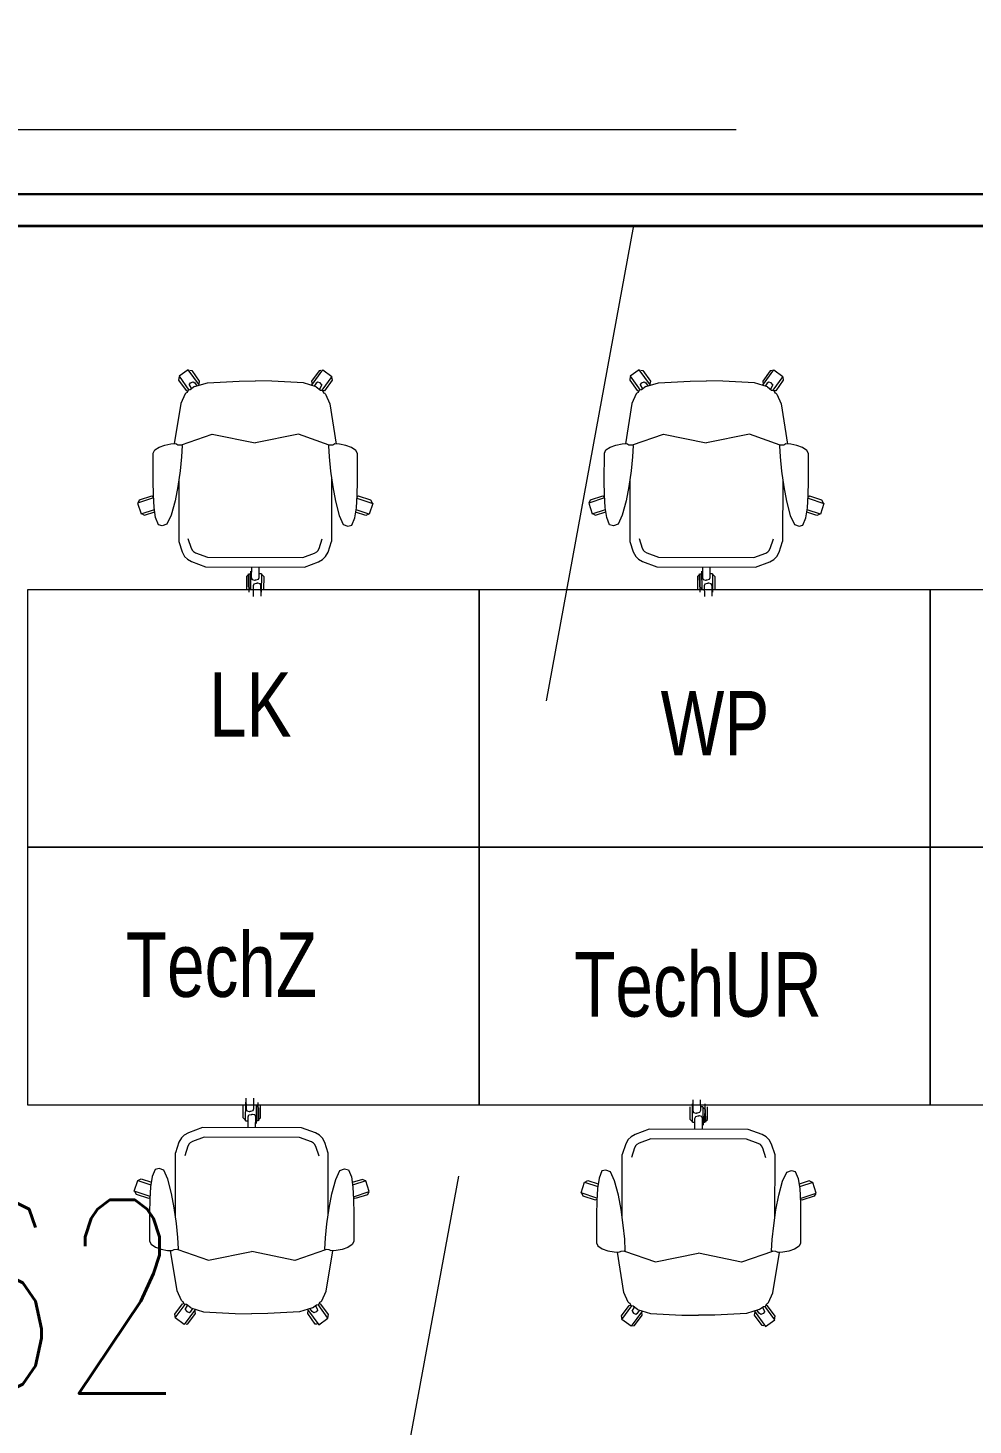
# Model space of a CAD drawing. Extents: x 6529560 to 6558080, y 5579316 to 5588131.
# Drawn here: x 6543520.284 to 6543523.217, y 5579564.826 to 5579569.161 of the extents above; entities that cross this region are included whole.
import ezdxf

# ---------------------------------------------------------------- set-up
doc = ezdxf.new("R2010")
doc.units = 0
doc.header["$MEASUREMENT"] = 0
for name, pattern in [('0.5_0.5', [1, 0.5, -0.5]), ('ACAD_ISO10W100', [18, 12, -3, 0, -3]), ('GR_SOLID', [0])]:
    doc.linetypes.add(name, pattern=pattern)
doc.layers.get('Defpoints').update_dxf_attribs({"linetype": 'CONTINUOUS'})
for name, color, linetype, lineweight in [('arch_meble', 5, 'GR_SOLID', 13), ('arch_osie', 181, 'CONTINUOUS', 5), ('arch_powierzchnia', 6, 'CONTINUOUS', 35), ('arch_sciany wewnetrzne gk', 70, 'CONTINUOUS', 25)]:
    doc.layers.add(name, color=color, linetype=linetype, lineweight=lineweight)
doc.styles.get("Standard").update_dxf_attribs({"font": 'arial.ttf', "width": 0.75})
doc.styles.add('styl1', font='romans.shx', dxfattribs={"width": 0.75})

msp = doc.modelspace()

# ---------------------------------------------------------------- linework, layer by layer
at = {"layer": 'arch_meble'}
for p, q in [((6543520.7537, 5579568.0791), (6543520.752, 5579568.0683)), ((6543520.752, 5579568.0683), (6543520.7754, 5579568.0359)), ((6543520.7816, 5579568.1003), (6543520.7532, 5579568.0798)), ((6543520.7532, 5579568.0798), (6543520.7839, 5579568.0373)), ((6543520.8162, 5579568.0524), (6543520.7816, 5579568.1003)), ((6543520.7868, 5579568.0986), (6543520.7925, 5579568.0977)), ((6543520.7892, 5579568.0598), (6543520.7965, 5579568.0626)), ((6543520.7925, 5579568.0977), (6543520.8159, 5579568.0652)), ((6543520.7965, 5579568.0626), (6543520.8017, 5579568.0591)), ((6543520.8159, 5579568.0652), (6543520.8143, 5579568.0551)), ((6543520.8413, 5579568.06), (6543520.9393, 5579568.0652)), ((6543520.9393, 5579568.0652), (6543520.9902, 5579568.0656)), ((6543521.0411, 5579568.0651), (6543520.9902, 5579568.0656)), ((6543521.1391, 5579568.0594), (6543521.0411, 5579568.0651)), ((6543521.1641, 5579568.0518), (6543521.199, 5579568.0995)), ((6543521.188, 5579568.0969), (6543521.1645, 5579568.0646)), ((6543521.1645, 5579568.0646), (6543521.1661, 5579568.0544)), ((6543521.1937, 5579568.0978), (6543521.188, 5579568.0969)), ((6543521.2272, 5579568.0789), (6543521.1964, 5579568.0366)), ((6543521.199, 5579568.0995), (6543521.2272, 5579568.0789)), ((6543521.2284, 5579568.0675), (6543521.2049, 5579568.0352)), ((6543521.2267, 5579568.0783), (6543521.2284, 5579568.0675)), ((6543522.1537, 5579568.0791), (6543522.152, 5579568.0683)), ((6543522.152, 5579568.0683), (6543522.1754, 5579568.0359)), ((6543522.1816, 5579568.1003), (6543522.1532, 5579568.0798)), ((6543522.1532, 5579568.0798), (6543522.1839, 5579568.0373)), ((6543522.2162, 5579568.0524), (6543522.1816, 5579568.1003)), ((6543522.1868, 5579568.0986), (6543522.1925, 5579568.0977)), ((6543522.1892, 5579568.0598), (6543522.1965, 5579568.0626)), ((6543522.1925, 5579568.0977), (6543522.2159, 5579568.0652)), ((6543522.1965, 5579568.0626), (6543522.2017, 5579568.0591)), ((6543522.2159, 5579568.0652), (6543522.2143, 5579568.0551)), ((6543522.2413, 5579568.06), (6543522.3393, 5579568.0652)), ((6543522.3393, 5579568.0652), (6543522.3902, 5579568.0656)), ((6543522.4411, 5579568.0651), (6543522.3902, 5579568.0656)), ((6543522.5391, 5579568.0594), (6543522.4411, 5579568.0651)), ((6543522.5641, 5579568.0518), (6543522.599, 5579568.0995)), ((6543522.588, 5579568.0969), (6543522.5645, 5579568.0646)), ((6543522.5645, 5579568.0646), (6543522.5661, 5579568.0544)), ((6543522.5937, 5579568.0978), (6543522.588, 5579568.0969)), ((6543522.6272, 5579568.0789), (6543522.5964, 5579568.0366)), ((6543522.599, 5579568.0995), (6543522.6272, 5579568.0789)), ((6543522.6284, 5579568.0675), (6543522.6049, 5579568.0352)), ((6543522.6267, 5579568.0783), (6543522.6284, 5579568.0675)), ((6543520.7722, 5579568.0254), (6543520.7587, 5579567.9958)), ((6543520.7742, 5579568.0275), (6543520.7722, 5579568.0254)), ((6543520.7759, 5579568.0289), (6543520.7742, 5579568.0275)), ((6543520.7754, 5579568.0359), (6543520.7806, 5579568.0351)), ((6543520.7782, 5579568.0297), (6543520.7759, 5579568.0289)), ((6543520.7814, 5579568.0369), (6543520.7782, 5579568.0297)), ((6543520.7882, 5579568.038), (6543520.7814, 5579568.0369)), ((6543520.7844, 5579568.0537), (6543520.7892, 5579568.0598)), ((6543520.7844, 5579568.0537), (6543520.7916, 5579568.0406)), ((6543520.8014, 5579568.0479), (6543520.7882, 5579568.038)), ((6543520.8014, 5579568.0479), (6543520.8413, 5579568.06)), ((6543520.8017, 5579568.0591), (6543520.8083, 5579568.05)), ((6543521.179, 5579568.0472), (6543521.1391, 5579568.0594)), ((6543521.1787, 5579568.0584), (6543521.1721, 5579568.0494)), ((6543521.1839, 5579568.0619), (6543521.1787, 5579568.0584)), ((6543521.179, 5579568.0472), (6543521.1921, 5579568.0373)), ((6543521.1911, 5579568.0591), (6543521.1839, 5579568.0619)), ((6543521.196, 5579568.053), (6543521.1887, 5579568.0399)), ((6543521.196, 5579568.053), (6543521.1911, 5579568.0591)), ((6543521.1921, 5579568.0373), (6543521.1989, 5579568.0362)), ((6543521.1989, 5579568.0362), (6543521.202, 5579568.029)), ((6543521.2049, 5579568.0352), (6543521.1997, 5579568.0344)), ((6543521.202, 5579568.029), (6543521.2044, 5579568.0281)), ((6543521.2044, 5579568.0281), (6543521.2061, 5579568.0267)), ((6543521.2061, 5579568.0267), (6543521.2081, 5579568.0246)), ((6543521.2081, 5579568.0246), (6543521.2215, 5579567.9949)), ((6543522.1722, 5579568.0254), (6543522.1587, 5579567.9958)), ((6543522.1742, 5579568.0275), (6543522.1722, 5579568.0254)), ((6543522.1759, 5579568.0289), (6543522.1742, 5579568.0275)), ((6543522.1754, 5579568.0359), (6543522.1806, 5579568.0351)), ((6543522.1782, 5579568.0297), (6543522.1759, 5579568.0289)), ((6543522.1814, 5579568.0369), (6543522.1782, 5579568.0297)), ((6543522.1882, 5579568.038), (6543522.1814, 5579568.0369)), ((6543522.1844, 5579568.0537), (6543522.1892, 5579568.0598)), ((6543522.1844, 5579568.0537), (6543522.1916, 5579568.0406)), ((6543522.2014, 5579568.0479), (6543522.1882, 5579568.038)), ((6543522.2014, 5579568.0479), (6543522.2413, 5579568.06)), ((6543522.2017, 5579568.0591), (6543522.2083, 5579568.05)), ((6543522.579, 5579568.0472), (6543522.5391, 5579568.0594)), ((6543522.5787, 5579568.0584), (6543522.5721, 5579568.0494)), ((6543522.5839, 5579568.0619), (6543522.5787, 5579568.0584)), ((6543522.579, 5579568.0472), (6543522.5921, 5579568.0373)), ((6543522.5911, 5579568.0591), (6543522.5839, 5579568.0619)), ((6543522.596, 5579568.053), (6543522.5887, 5579568.0399)), ((6543522.596, 5579568.053), (6543522.5911, 5579568.0591)), ((6543522.5921, 5579568.0373), (6543522.5989, 5579568.0362)), ((6543522.5989, 5579568.0362), (6543522.602, 5579568.029)), ((6543522.6049, 5579568.0352), (6543522.5997, 5579568.0344)), ((6543522.602, 5579568.029), (6543522.6044, 5579568.0281)), ((6543522.6044, 5579568.0281), (6543522.6061, 5579568.0267)), ((6543522.6061, 5579568.0267), (6543522.6081, 5579568.0246)), ((6543522.6081, 5579568.0246), (6543522.6215, 5579567.9949)), ((6543520.7587, 5579567.9958), (6543520.7384, 5579567.8706)), ((6543521.2215, 5579567.9949), (6543521.2413, 5579567.8697)), ((6543522.1587, 5579567.9958), (6543522.1384, 5579567.8706)), ((6543522.6215, 5579567.9949), (6543522.6413, 5579567.8697)), ((6543520.7605, 5579567.8671), (6543520.8563, 5579567.9003)), ((6543520.8563, 5579567.9003), (6543520.9893, 5579567.873)), ((6543521.1235, 5579567.8998), (6543520.9905, 5579567.8729)), ((6543521.2192, 5579567.8663), (6543521.1235, 5579567.8998)), ((6543522.1605, 5579567.8671), (6543522.2563, 5579567.9003)), ((6543522.2563, 5579567.9003), (6543522.3893, 5579567.873)), ((6543522.5235, 5579567.8998), (6543522.3905, 5579567.8729)), ((6543522.6192, 5579567.8663), (6543522.5235, 5579567.8998)), ((6543520.6731, 5579567.8414), (6543520.6777, 5579567.8512)), ((6543520.6777, 5579567.8512), (6543520.6913, 5579567.8602)), ((6543520.6913, 5579567.8602), (6543520.709, 5579567.8663)), ((6543520.709, 5579567.8663), (6543520.7282, 5579567.87)), ((6543520.7282, 5579567.87), (6543520.743, 5579567.8709)), ((6543520.743, 5579567.8709), (6543520.7495, 5579567.8673)), ((6543520.7495, 5579567.8673), (6543520.7592, 5579567.8667)), ((6543520.7592, 5579567.8667), (6543520.7605, 5579567.8671)), ((6543520.7605, 5579567.8671), (6543520.7628, 5579567.865)), ((6543520.7628, 5579567.865), (6543520.7609, 5579567.8304)), ((6543521.2192, 5579567.8663), (6543521.2169, 5579567.8642)), ((6543521.2169, 5579567.8642), (6543521.2187, 5579567.8296)), ((6543521.2205, 5579567.8659), (6543521.2192, 5579567.8663)), ((6543521.2302, 5579567.8664), (6543521.2205, 5579567.8659)), ((6543521.2368, 5579567.87), (6543521.2302, 5579567.8664)), ((6543521.2515, 5579567.869), (6543521.2368, 5579567.87)), ((6543521.2707, 5579567.8653), (6543521.2515, 5579567.869)), ((6543521.2883, 5579567.8591), (6543521.2707, 5579567.8653)), ((6543521.302, 5579567.8501), (6543521.2883, 5579567.8591)), ((6543521.3065, 5579567.8403), (6543521.302, 5579567.8501)), ((6543522.0731, 5579567.8414), (6543522.0777, 5579567.8512)), ((6543522.0777, 5579567.8512), (6543522.0913, 5579567.8602)), ((6543522.0913, 5579567.8602), (6543522.109, 5579567.8663)), ((6543522.109, 5579567.8663), (6543522.1282, 5579567.87)), ((6543522.1282, 5579567.87), (6543522.143, 5579567.8709)), ((6543522.143, 5579567.8709), (6543522.1495, 5579567.8673)), ((6543522.1495, 5579567.8673), (6543522.1592, 5579567.8667)), ((6543522.1592, 5579567.8667), (6543522.1605, 5579567.8671)), ((6543522.1605, 5579567.8671), (6543522.1628, 5579567.865)), ((6543522.1628, 5579567.865), (6543522.1609, 5579567.8304)), ((6543522.6192, 5579567.8663), (6543522.6169, 5579567.8642)), ((6543522.6169, 5579567.8642), (6543522.6187, 5579567.8296)), ((6543522.6205, 5579567.8659), (6543522.6192, 5579567.8663)), ((6543522.6302, 5579567.8664), (6543522.6205, 5579567.8659)), ((6543522.6368, 5579567.87), (6543522.6302, 5579567.8664)), ((6543522.6515, 5579567.869), (6543522.6368, 5579567.87)), ((6543522.6707, 5579567.8653), (6543522.6515, 5579567.869)), ((6543522.6883, 5579567.8591), (6543522.6707, 5579567.8653)), ((6543522.702, 5579567.8501), (6543522.6883, 5579567.8591)), ((6543522.7065, 5579567.8403), (6543522.702, 5579567.8501)), ((6543520.6728, 5579567.7547), (6543520.6731, 5579567.8414)), ((6543520.7609, 5579567.8304), (6543520.7563, 5579567.7865)), ((6543521.2187, 5579567.8296), (6543521.2231, 5579567.7857)), ((6543521.3065, 5579567.7536), (6543521.3065, 5579567.8403)), ((6543522.0728, 5579567.7547), (6543522.0731, 5579567.8414)), ((6543522.1609, 5579567.8304), (6543522.1563, 5579567.7865)), ((6543522.6187, 5579567.8296), (6543522.6231, 5579567.7857)), ((6543522.7065, 5579567.7536), (6543522.7065, 5579567.8403)), ((6543520.7563, 5579567.7865), (6543520.7493, 5579567.7378)), ((6543520.7527, 5579567.7619), (6543520.7524, 5579567.5677)), ((6543521.2231, 5579567.7857), (6543521.23, 5579567.7369)), ((6543521.2266, 5579567.7611), (6543521.2262, 5579567.5669)), ((6543522.1563, 5579567.7865), (6543522.1493, 5579567.7378)), ((6543522.1527, 5579567.7619), (6543522.1524, 5579567.5677)), ((6543522.6231, 5579567.7857), (6543522.63, 5579567.7369)), ((6543522.6266, 5579567.7611), (6543522.6262, 5579567.5669)), ((6543520.6734, 5579567.7116), (6543520.6728, 5579567.7547)), ((6543520.7493, 5579567.7378), (6543520.7408, 5579567.6932)), ((6543521.23, 5579567.7369), (6543521.2383, 5579567.6923)), ((6543521.3057, 5579567.7105), (6543521.3065, 5579567.7536)), ((6543522.0734, 5579567.7116), (6543522.0728, 5579567.7547)), ((6543522.1493, 5579567.7378), (6543522.1408, 5579567.6932)), ((6543522.63, 5579567.7369), (6543522.6383, 5579567.6923)), ((6543522.7057, 5579567.7105), (6543522.7065, 5579567.7536)), ((6543520.6739, 5579567.7026), (6543520.6247, 5579567.6867)), ((6543520.6247, 5579567.6867), (6543520.6355, 5579567.6534)), ((6543520.6259, 5579567.6871), (6543520.6306, 5579567.6963)), ((6543520.6306, 5579567.6963), (6543520.6687, 5579567.7086)), ((6543520.6687, 5579567.7086), (6543520.6737, 5579567.706)), ((6543520.6756, 5579567.6729), (6543520.6734, 5579567.7116)), ((6543520.6804, 5579567.6413), (6543520.6756, 5579567.6729)), ((6543520.7408, 5579567.6932), (6543520.7288, 5579567.6492)), ((6543521.2383, 5579567.6923), (6543521.2501, 5579567.6483)), ((6543521.3034, 5579567.6717), (6543521.3057, 5579567.7105)), ((6543521.3052, 5579567.7015), (6543521.3543, 5579567.6854)), ((6543521.3104, 5579567.7075), (6543521.3054, 5579567.7049)), ((6543521.3485, 5579567.695), (6543521.3104, 5579567.7075)), ((6543521.3543, 5579567.6854), (6543521.3434, 5579567.6522)), ((6543521.3531, 5579567.6858), (6543521.3485, 5579567.695)), ((6543522.0739, 5579567.7026), (6543522.0247, 5579567.6867)), ((6543522.0247, 5579567.6867), (6543522.0355, 5579567.6534)), ((6543522.0259, 5579567.6871), (6543522.0306, 5579567.6963)), ((6543522.0306, 5579567.6963), (6543522.0687, 5579567.7086)), ((6543522.0687, 5579567.7086), (6543522.0737, 5579567.706)), ((6543522.0756, 5579567.6729), (6543522.0734, 5579567.7116)), ((6543522.0804, 5579567.6413), (6543522.0756, 5579567.6729)), ((6543522.1408, 5579567.6932), (6543522.1288, 5579567.6492)), ((6543522.6383, 5579567.6923), (6543522.6501, 5579567.6483)), ((6543522.7034, 5579567.6717), (6543522.7057, 5579567.7105)), ((6543522.7052, 5579567.7015), (6543522.7543, 5579567.6854)), ((6543522.7104, 5579567.7075), (6543522.7054, 5579567.7049)), ((6543522.7485, 5579567.695), (6543522.7104, 5579567.7075)), ((6543522.7543, 5579567.6854), (6543522.7434, 5579567.6522)), ((6543522.7531, 5579567.6858), (6543522.7485, 5579567.695)), ((6543520.6355, 5579567.6534), (6543520.6766, 5579567.6667)), ((6543520.6363, 5579567.6537), (6543520.646, 5579567.6487)), ((6543520.646, 5579567.6487), (6543520.6778, 5579567.659)), ((6543520.6894, 5579567.6188), (6543520.6804, 5579567.6413)), ((6543520.7288, 5579567.6492), (6543520.7158, 5579567.6211)), ((6543521.2501, 5579567.6483), (6543521.263, 5579567.6201)), ((6543521.2894, 5579567.6177), (6543521.2984, 5579567.6402)), ((6543521.2984, 5579567.6402), (6543521.3034, 5579567.6717)), ((6543521.3329, 5579567.6475), (6543521.3012, 5579567.6579)), ((6543521.3434, 5579567.6522), (6543521.3024, 5579567.6656)), ((6543521.3426, 5579567.6524), (6543521.3329, 5579567.6475)), ((6543522.0355, 5579567.6534), (6543522.0766, 5579567.6667)), ((6543522.0363, 5579567.6537), (6543522.046, 5579567.6487)), ((6543522.046, 5579567.6487), (6543522.0778, 5579567.659)), ((6543522.0894, 5579567.6188), (6543522.0804, 5579567.6413)), ((6543522.1288, 5579567.6492), (6543522.1158, 5579567.6211)), ((6543522.6501, 5579567.6483), (6543522.663, 5579567.6201)), ((6543522.6894, 5579567.6177), (6543522.6984, 5579567.6402)), ((6543522.6984, 5579567.6402), (6543522.7034, 5579567.6717)), ((6543522.7329, 5579567.6475), (6543522.7012, 5579567.6579)), ((6543522.7434, 5579567.6522), (6543522.7024, 5579567.6656)), ((6543522.7426, 5579567.6524), (6543522.7329, 5579567.6475)), ((6543520.7013, 5579567.6157), (6543520.6894, 5579567.6188)), ((6543520.7158, 5579567.6211), (6543520.7013, 5579567.6157)), ((6543521.263, 5579567.6201), (6543521.2775, 5579567.6147)), ((6543521.2775, 5579567.6147), (6543521.2894, 5579567.6177)), ((6543522.1013, 5579567.6157), (6543522.0894, 5579567.6188)), ((6543522.1158, 5579567.6211), (6543522.1013, 5579567.6157)), ((6543522.663, 5579567.6201), (6543522.6775, 5579567.6147)), ((6543522.6775, 5579567.6147), (6543522.6894, 5579567.6177)), ((6543520.7524, 5579567.5677), (6543520.7628, 5579567.5347)), ((6543520.7809, 5579567.5767), (6543520.7904, 5579567.5466)), ((6543520.7904, 5579567.5466), (6543520.7945, 5579567.5394)), ((6543521.184, 5579567.5387), (6543521.1881, 5579567.5459)), ((6543521.1881, 5579567.5459), (6543521.1978, 5579567.576)), ((6543521.2157, 5579567.5339), (6543521.2262, 5579567.5669)), ((6543522.1524, 5579567.5677), (6543522.1628, 5579567.5347)), ((6543522.1809, 5579567.5767), (6543522.1904, 5579567.5466)), ((6543522.1904, 5579567.5466), (6543522.1945, 5579567.5394)), ((6543522.584, 5579567.5387), (6543522.5881, 5579567.5459)), ((6543522.5881, 5579567.5459), (6543522.5978, 5579567.576)), ((6543522.6157, 5579567.5339), (6543522.6262, 5579567.5669)), ((6543520.7628, 5579567.5347), (6543520.7704, 5579567.5212)), ((6543520.7704, 5579567.5212), (6543520.7795, 5579567.512)), ((6543520.7795, 5579567.512), (6543520.792, 5579567.5049)), ((6543520.792, 5579567.5049), (6543520.8357, 5579567.4886)), ((6543520.7945, 5579567.5394), (6543520.7978, 5579567.536)), ((6543520.7978, 5579567.536), (6543520.8047, 5579567.5321)), ((6543520.8047, 5579567.5321), (6543520.8411, 5579567.5186)), ((6543520.8411, 5579567.5186), (6543521.1373, 5579567.518)), ((6543521.1373, 5579567.518), (6543521.1738, 5579567.5314)), ((6543521.1426, 5579567.4881), (6543521.1864, 5579567.5042)), ((6543521.1738, 5579567.5314), (6543521.1807, 5579567.5353)), ((6543521.1807, 5579567.5353), (6543521.184, 5579567.5387)), ((6543521.1864, 5579567.5042), (6543521.1989, 5579567.5112)), ((6543521.1989, 5579567.5112), (6543521.2081, 5579567.5204)), ((6543521.2081, 5579567.5204), (6543521.2157, 5579567.5339)), ((6543522.1628, 5579567.5347), (6543522.1704, 5579567.5212)), ((6543522.1704, 5579567.5212), (6543522.1795, 5579567.512)), ((6543522.1795, 5579567.512), (6543522.192, 5579567.5049)), ((6543522.192, 5579567.5049), (6543522.2357, 5579567.4886)), ((6543522.1945, 5579567.5394), (6543522.1978, 5579567.536)), ((6543522.1978, 5579567.536), (6543522.2047, 5579567.5321)), ((6543522.2047, 5579567.5321), (6543522.2411, 5579567.5186)), ((6543522.2411, 5579567.5186), (6543522.5373, 5579567.518)), ((6543522.5373, 5579567.518), (6543522.5738, 5579567.5314)), ((6543522.5426, 5579567.4881), (6543522.5864, 5579567.5042)), ((6543522.5738, 5579567.5314), (6543522.5807, 5579567.5353)), ((6543522.5807, 5579567.5353), (6543522.584, 5579567.5387)), ((6543522.5864, 5579567.5042), (6543522.5989, 5579567.5112)), ((6543522.5989, 5579567.5112), (6543522.6081, 5579567.5204)), ((6543522.6081, 5579567.5204), (6543522.6157, 5579567.5339)), ((6543520.8357, 5579567.4886), (6543521.1426, 5579567.4881)), ((6543520.9624, 5579567.4583), (6543520.9623, 5579567.4183)), ((6543520.9697, 5579567.4656), (6543520.9624, 5579567.4583)), ((6543520.969, 5579567.4268), (6543520.9686, 5579567.4668)), ((6543520.9697, 5579567.4668), (6543520.9696, 5579567.4098)), ((6543520.9697, 5579567.4668), (6543520.9775, 5579567.4668)), ((6543520.9764, 5579567.4183), (6543520.9758, 5579567.4754)), ((6543520.9776, 5579567.4884), (6543520.9775, 5579567.455)), ((6543521.0008, 5579567.4883), (6543521.0007, 5579567.4549)), ((6543521.0086, 5579567.4668), (6543521.0007, 5579567.4668)), ((6543521.0086, 5579567.4668), (6543521.0085, 5579567.4097)), ((6543521.0086, 5579567.4656), (6543521.0159, 5579567.4582)), ((6543521.0159, 5579567.4582), (6543521.0158, 5579567.4182)), ((6543522.2357, 5579567.4886), (6543522.5426, 5579567.4881)), ((6543522.3624, 5579567.4583), (6543522.3623, 5579567.4183)), ((6543522.3697, 5579567.4656), (6543522.3624, 5579567.4583)), ((6543522.369, 5579567.4268), (6543522.3686, 5579567.4668)), ((6543522.3697, 5579567.4668), (6543522.3696, 5579567.4098)), ((6543522.3697, 5579567.4668), (6543522.3775, 5579567.4668)), ((6543522.3764, 5579567.4183), (6543522.3758, 5579567.4754)), ((6543522.3776, 5579567.4884), (6543522.3775, 5579567.455)), ((6543522.4008, 5579567.4883), (6543522.4007, 5579567.4549)), ((6543522.4086, 5579567.4668), (6543522.4007, 5579567.4668)), ((6543522.4086, 5579567.4668), (6543522.4085, 5579567.4097)), ((6543522.4086, 5579567.4656), (6543522.4159, 5579567.4582)), ((6543522.4159, 5579567.4582), (6543522.4158, 5579567.4182)), ((6543520.9764, 5579567.4195), (6543520.969, 5579567.4268)), ((6543520.9764, 5579567.4183), (6543520.9842, 5579567.4184)), ((6543520.9775, 5579567.455), (6543520.9797, 5579567.4491)), ((6543520.9797, 5579567.4491), (6543520.9872, 5579567.4471)), ((6543520.9841, 5579567.4303), (6543520.9862, 5579567.4362)), ((6543520.9845, 5579567.3968), (6543520.9841, 5579567.4303)), ((6543520.9862, 5579567.4362), (6543520.9937, 5579567.4382)), ((6543520.9872, 5579567.4471), (6543520.9891, 5579567.4471)), ((6543520.991, 5579567.4471), (6543520.9891, 5579567.4471)), ((6543520.9985, 5579567.449), (6543520.991, 5579567.4471)), ((6543520.9937, 5579567.4382), (6543520.9956, 5579567.4383)), ((6543520.9975, 5579567.4383), (6543520.9956, 5579567.4383)), ((6543521.0051, 5579567.4364), (6543520.9975, 5579567.4383)), ((6543521.0007, 5579567.4549), (6543520.9985, 5579567.449)), ((6543521.0073, 5579567.4305), (6543521.0051, 5579567.4364)), ((6543521.0077, 5579567.3971), (6543521.0073, 5579567.4305)), ((6543522.3764, 5579567.4195), (6543522.369, 5579567.4268)), ((6543522.3764, 5579567.4183), (6543522.3842, 5579567.4184)), ((6543522.3775, 5579567.455), (6543522.3797, 5579567.4491)), ((6543522.3797, 5579567.4491), (6543522.3872, 5579567.4471)), ((6543522.3841, 5579567.4303), (6543522.3862, 5579567.4362)), ((6543522.3845, 5579567.3968), (6543522.3841, 5579567.4303)), ((6543522.3862, 5579567.4362), (6543522.3937, 5579567.4382)), ((6543522.3872, 5579567.4471), (6543522.3891, 5579567.4471)), ((6543522.391, 5579567.4471), (6543522.3891, 5579567.4471)), ((6543522.3985, 5579567.449), (6543522.391, 5579567.4471)), ((6543522.3937, 5579567.4382), (6543522.3956, 5579567.4383)), ((6543522.3975, 5579567.4383), (6543522.3956, 5579567.4383)), ((6543522.4051, 5579567.4364), (6543522.3975, 5579567.4383)), ((6543522.4007, 5579567.4549), (6543522.3985, 5579567.449)), ((6543522.4073, 5579567.4305), (6543522.4051, 5579567.4364)), ((6543522.4077, 5579567.3971), (6543522.4073, 5579567.4305)), ((6543520.9526, 5579565.7786), (6543520.9527, 5579565.8186)), ((6543520.9599, 5579565.7701), (6543520.96, 5579565.8271)), ((6543520.9608, 5579565.8398), (6543520.9611, 5579565.8063)), ((6543520.984, 5579565.84), (6543520.9844, 5579565.8066)), ((6543520.9921, 5579565.8185), (6543520.9842, 5579565.8184)), ((6543520.9921, 5579565.8185), (6543520.9927, 5579565.7615)), ((6543520.9921, 5579565.8173), (6543520.9995, 5579565.8101)), ((6543520.9988, 5579565.77), (6543520.9989, 5579565.827)), ((6543520.9995, 5579565.8101), (6543520.9999, 5579565.7701)), ((6543521.0061, 5579565.7785), (6543521.0062, 5579565.8185)), ((6543522.3392, 5579565.7735), (6543522.3393, 5579565.8135)), ((6543522.3465, 5579565.765), (6543522.3466, 5579565.822)), ((6543522.3474, 5579565.8346), (6543522.3478, 5579565.8012)), ((6543522.3706, 5579565.8349), (6543522.371, 5579565.8015)), ((6543522.3787, 5579565.8134), (6543522.3708, 5579565.8133)), ((6543522.3787, 5579565.8134), (6543522.3793, 5579565.7564)), ((6543522.3787, 5579565.8122), (6543522.3861, 5579565.805)), ((6543522.3854, 5579565.7649), (6543522.3855, 5579565.8219)), ((6543522.3927, 5579565.7734), (6543522.3928, 5579565.8134)), ((6543520.9599, 5579565.7713), (6543520.9526, 5579565.7786)), ((6543520.9599, 5579565.7701), (6543520.9677, 5579565.7701)), ((6543520.9611, 5579565.8063), (6543520.9634, 5579565.8005)), ((6543520.9634, 5579565.8005), (6543520.9709, 5579565.7986)), ((6543520.9677, 5579565.7485), (6543520.9678, 5579565.7819)), ((6543520.9678, 5579565.7819), (6543520.9699, 5579565.7878)), ((6543520.9699, 5579565.7878), (6543520.9775, 5579565.7898)), ((6543520.9709, 5579565.7986), (6543520.9728, 5579565.7986)), ((6543520.9747, 5579565.7986), (6543520.9728, 5579565.7986)), ((6543520.9822, 5579565.8007), (6543520.9747, 5579565.7986)), ((6543520.9775, 5579565.7898), (6543520.9794, 5579565.7898)), ((6543520.9813, 5579565.7898), (6543520.9794, 5579565.7898)), ((6543520.9888, 5579565.7878), (6543520.9813, 5579565.7898)), ((6543520.9844, 5579565.8066), (6543520.9822, 5579565.8007)), ((6543520.991, 5579565.7819), (6543520.9888, 5579565.7878)), ((6543520.9909, 5579565.7484), (6543520.991, 5579565.7819)), ((6543520.9988, 5579565.77), (6543520.9909, 5579565.77)), ((6543520.9988, 5579565.7712), (6543521.0061, 5579565.7785)), ((6543522.3465, 5579565.7662), (6543522.3392, 5579565.7735)), ((6543522.3465, 5579565.765), (6543522.3543, 5579565.765)), ((6543522.3478, 5579565.8012), (6543522.35, 5579565.7954)), ((6543522.35, 5579565.7954), (6543522.3575, 5579565.7935)), ((6543522.3543, 5579565.7434), (6543522.3544, 5579565.7768)), ((6543522.3544, 5579565.7768), (6543522.3566, 5579565.7827)), ((6543522.3566, 5579565.7827), (6543522.3641, 5579565.7847)), ((6543522.3575, 5579565.7935), (6543522.3595, 5579565.7935)), ((6543522.3614, 5579565.7935), (6543522.3595, 5579565.7935)), ((6543522.3689, 5579565.7955), (6543522.3614, 5579565.7935)), ((6543522.3641, 5579565.7847), (6543522.366, 5579565.7847)), ((6543522.3679, 5579565.7847), (6543522.366, 5579565.7847)), ((6543522.3754, 5579565.7827), (6543522.3679, 5579565.7847)), ((6543522.371, 5579565.8015), (6543522.3689, 5579565.7955)), ((6543522.3776, 5579565.7768), (6543522.3754, 5579565.7827)), ((6543522.3775, 5579565.7433), (6543522.3776, 5579565.7768)), ((6543522.3854, 5579565.7649), (6543522.3776, 5579565.7649)), ((6543522.3854, 5579565.7661), (6543522.3927, 5579565.7734)), ((6543522.3861, 5579565.805), (6543522.3865, 5579565.765)), ((6543520.7696, 5579565.7256), (6543520.7604, 5579565.7165)), ((6543520.7821, 5579565.7326), (6543520.7696, 5579565.7256)), ((6543520.8258, 5579565.7487), (6543520.7821, 5579565.7326)), ((6543521.1328, 5579565.7482), (6543520.8258, 5579565.7487)), ((6543521.1765, 5579565.7319), (6543521.1328, 5579565.7482)), ((6543521.1889, 5579565.7248), (6543521.1765, 5579565.7319)), ((6543521.1981, 5579565.7157), (6543521.1889, 5579565.7248)), ((6543522.1687, 5579565.7275), (6543522.1562, 5579565.7205)), ((6543522.2124, 5579565.7436), (6543522.1687, 5579565.7275)), ((6543522.5194, 5579565.7431), (6543522.2124, 5579565.7436)), ((6543522.5631, 5579565.7268), (6543522.5194, 5579565.7431)), ((6543522.5756, 5579565.7197), (6543522.5631, 5579565.7268)), ((6543520.7528, 5579565.703), (6543520.7422, 5579565.67)), ((6543520.7604, 5579565.7165), (6543520.7528, 5579565.703)), ((6543520.7803, 5579565.6909), (6543520.7707, 5579565.6608)), ((6543520.7844, 5579565.6982), (6543520.7803, 5579565.6909)), ((6543520.7878, 5579565.7015), (6543520.7844, 5579565.6982)), ((6543520.7947, 5579565.7054), (6543520.7878, 5579565.7015)), ((6543520.8311, 5579565.7188), (6543520.7947, 5579565.7054)), ((6543521.1274, 5579565.7183), (6543520.8311, 5579565.7188)), ((6543521.1638, 5579565.7047), (6543521.1274, 5579565.7183)), ((6543521.1706, 5579565.7008), (6543521.1638, 5579565.7047)), ((6543521.174, 5579565.6975), (6543521.1706, 5579565.7008)), ((6543521.1781, 5579565.6902), (6543521.174, 5579565.6975)), ((6543521.1876, 5579565.6601), (6543521.1781, 5579565.6902)), ((6543521.2057, 5579565.7021), (6543521.1981, 5579565.7157)), ((6543521.2161, 5579565.6691), (6543521.2057, 5579565.7021)), ((6543522.1394, 5579565.6978), (6543522.1288, 5579565.6648)), ((6543522.147, 5579565.7114), (6543522.1394, 5579565.6978)), ((6543522.1562, 5579565.7205), (6543522.147, 5579565.7114)), ((6543522.1669, 5579565.6858), (6543522.1573, 5579565.6557)), ((6543522.171, 5579565.6931), (6543522.1669, 5579565.6858)), ((6543522.1744, 5579565.6964), (6543522.171, 5579565.6931)), ((6543522.1813, 5579565.7003), (6543522.1744, 5579565.6964)), ((6543522.2177, 5579565.7137), (6543522.1813, 5579565.7003)), ((6543522.514, 5579565.7132), (6543522.2177, 5579565.7137)), ((6543522.5504, 5579565.6996), (6543522.514, 5579565.7132)), ((6543522.5572, 5579565.6957), (6543522.5504, 5579565.6996)), ((6543522.5606, 5579565.6924), (6543522.5572, 5579565.6957)), ((6543522.5647, 5579565.6851), (6543522.5606, 5579565.6924)), ((6543522.5742, 5579565.655), (6543522.5647, 5579565.6851)), ((6543522.5847, 5579565.7106), (6543522.5756, 5579565.7197)), ((6543522.5923, 5579565.697), (6543522.5847, 5579565.7106)), ((6543522.6027, 5579565.664), (6543522.5923, 5579565.697)), ((6543520.7419, 5579565.4757), (6543520.7422, 5579565.67)), ((6543521.2157, 5579565.4749), (6543521.2161, 5579565.6691)), ((6543522.1285, 5579565.4706), (6543522.1288, 5579565.6648)), ((6543522.6024, 5579565.4698), (6543522.6027, 5579565.664)), ((6543520.67, 5579565.5966), (6543520.6651, 5579565.5651)), ((6543520.6791, 5579565.6191), (6543520.67, 5579565.5966)), ((6543520.691, 5579565.6221), (6543520.6791, 5579565.6191)), ((6543520.7055, 5579565.6167), (6543520.691, 5579565.6221)), ((6543520.7184, 5579565.5885), (6543520.7055, 5579565.6167)), ((6543521.2396, 5579565.5876), (6543521.2526, 5579565.6158)), ((6543521.2526, 5579565.6158), (6543521.2671, 5579565.6211)), ((6543521.2671, 5579565.6211), (6543521.279, 5579565.618)), ((6543521.279, 5579565.618), (6543521.288, 5579565.5955)), ((6543521.288, 5579565.5955), (6543521.2928, 5579565.564)), ((6543522.0566, 5579565.5915), (6543522.0517, 5579565.56)), ((6543522.0657, 5579565.614), (6543522.0566, 5579565.5915)), ((6543522.0776, 5579565.617), (6543522.0657, 5579565.614)), ((6543522.0921, 5579565.6116), (6543522.0776, 5579565.617)), ((6543522.105, 5579565.5834), (6543522.0921, 5579565.6116)), ((6543522.6263, 5579565.5825), (6543522.6393, 5579565.6106)), ((6543522.6393, 5579565.6106), (6543522.6538, 5579565.616)), ((6543522.6538, 5579565.616), (6543522.6657, 5579565.6129)), ((6543522.6657, 5579565.6129), (6543522.6746, 5579565.5904)), ((6543520.6142, 5579565.5514), (6543520.625, 5579565.5847)), ((6543520.6633, 5579565.5353), (6543520.6142, 5579565.5514)), ((6543520.6153, 5579565.551), (6543520.62, 5579565.5418)), ((6543520.625, 5579565.5847), (6543520.6661, 5579565.5713)), ((6543520.6258, 5579565.5844), (6543520.6355, 5579565.5893)), ((6543520.6355, 5579565.5893), (6543520.6673, 5579565.579)), ((6543520.6651, 5579565.5651), (6543520.6627, 5579565.5264)), ((6543520.7301, 5579565.5445), (6543520.7184, 5579565.5885)), ((6543521.2277, 5579565.5436), (6543521.2396, 5579565.5876)), ((6543521.3225, 5579565.5881), (6543521.2907, 5579565.5778)), ((6543521.333, 5579565.5834), (6543521.2919, 5579565.5701)), ((6543521.2928, 5579565.564), (6543521.2951, 5579565.5252)), ((6543521.2946, 5579565.5342), (6543521.3437, 5579565.5501)), ((6543521.3322, 5579565.5832), (6543521.3225, 5579565.5881)), ((6543521.3437, 5579565.5501), (6543521.333, 5579565.5834)), ((6543521.3426, 5579565.5497), (6543521.3379, 5579565.5405)), ((6543522.0008, 5579565.5463), (6543522.0117, 5579565.5796)), ((6543522.0117, 5579565.5796), (6543522.0527, 5579565.5662)), ((6543522.0124, 5579565.5793), (6543522.0222, 5579565.5842)), ((6543522.0222, 5579565.5842), (6543522.0539, 5579565.5739)), ((6543522.0517, 5579565.56), (6543522.0494, 5579565.5212)), ((6543522.1168, 5579565.5394), (6543522.105, 5579565.5834)), ((6543522.6143, 5579565.5385), (6543522.6263, 5579565.5825)), ((6543522.6746, 5579565.5904), (6543522.6794, 5579565.5589)), ((6543522.7091, 5579565.583), (6543522.6773, 5579565.5727)), ((6543522.7196, 5579565.5783), (6543522.6785, 5579565.565)), ((6543522.6794, 5579565.5589), (6543522.6817, 5579565.5201)), ((6543522.7188, 5579565.578), (6543522.7091, 5579565.583)), ((6543522.7303, 5579565.545), (6543522.7196, 5579565.5783)), ((6543520.62, 5579565.5418), (6543520.658, 5579565.5294)), ((6543520.658, 5579565.5294), (6543520.6631, 5579565.5319)), ((6543520.6627, 5579565.5264), (6543520.662, 5579565.4833)), ((6543520.7385, 5579565.4999), (6543520.7301, 5579565.5445)), ((6543521.2192, 5579565.4991), (6543521.2277, 5579565.5436)), ((6543521.2998, 5579565.5282), (6543521.2947, 5579565.5308)), ((6543521.2951, 5579565.5252), (6543521.2956, 5579565.4821)), ((6543521.3379, 5579565.5405), (6543521.2998, 5579565.5282)), ((6543522.0499, 5579565.5302), (6543522.0008, 5579565.5463)), ((6543522.0019, 5579565.5459), (6543522.0066, 5579565.5367)), ((6543522.0066, 5579565.5367), (6543522.0446, 5579565.5243)), ((6543522.0446, 5579565.5243), (6543522.0497, 5579565.5268)), ((6543522.0494, 5579565.5212), (6543522.0486, 5579565.4782)), ((6543522.1251, 5579565.4948), (6543522.1168, 5579565.5394)), ((6543522.6058, 5579565.4939), (6543522.6143, 5579565.5385)), ((6543522.6812, 5579565.5291), (6543522.7303, 5579565.545)), ((6543522.6864, 5579565.5231), (6543522.6813, 5579565.5257)), ((6543522.6817, 5579565.5201), (6543522.6823, 5579565.477)), ((6543522.7245, 5579565.5354), (6543522.6864, 5579565.5231)), ((6543522.7292, 5579565.5446), (6543522.7245, 5579565.5354)), ((6543520.662, 5579565.4833), (6543520.662, 5579565.3966)), ((6543520.7453, 5579565.4512), (6543520.7385, 5579565.4999)), ((6543521.2122, 5579565.4503), (6543521.2192, 5579565.4991)), ((6543521.2956, 5579565.4821), (6543521.2954, 5579565.3954)), ((6543522.0486, 5579565.4782), (6543522.0486, 5579565.3915)), ((6543522.1319, 5579565.446), (6543522.1251, 5579565.4948)), ((6543522.5988, 5579565.4452), (6543522.6058, 5579565.4939)), ((6543522.6823, 5579565.477), (6543522.682, 5579565.3903)), ((6543520.7498, 5579565.4072), (6543520.7453, 5579565.4512)), ((6543521.2076, 5579565.4064), (6543521.2122, 5579565.4503)), ((6543522.1364, 5579565.4021), (6543522.1319, 5579565.446)), ((6543522.5942, 5579565.4013), (6543522.5988, 5579565.4452)), ((6543520.662, 5579565.3966), (6543520.6665, 5579565.3868)), ((6543520.6665, 5579565.3868), (6543520.6801, 5579565.3777)), ((6543520.6801, 5579565.3777), (6543520.6978, 5579565.3715)), ((6543520.7516, 5579565.3727), (6543520.7498, 5579565.4072)), ((6543521.2057, 5579565.3719), (6543521.2076, 5579565.4064)), ((6543521.2771, 5579565.3766), (6543521.2594, 5579565.3705)), ((6543521.2908, 5579565.3857), (6543521.2771, 5579565.3766)), ((6543521.2954, 5579565.3954), (6543521.2908, 5579565.3857)), ((6543522.0486, 5579565.3915), (6543522.0531, 5579565.3817)), ((6543522.0531, 5579565.3817), (6543522.0668, 5579565.3726)), ((6543522.1382, 5579565.3676), (6543522.1364, 5579565.4021)), ((6543522.5923, 5579565.3667), (6543522.5942, 5579565.4013)), ((6543522.6774, 5579565.3805), (6543522.6637, 5579565.3715)), ((6543522.682, 5579565.3903), (6543522.6774, 5579565.3805)), ((6543520.6978, 5579565.3715), (6543520.717, 5579565.3678)), ((6543520.717, 5579565.3678), (6543520.7317, 5579565.3669)), ((6543520.747, 5579565.2419), (6543520.7271, 5579565.3672)), ((6543520.7317, 5579565.3669), (6543520.7382, 5579565.3704)), ((6543520.7382, 5579565.3704), (6543520.748, 5579565.371)), ((6543520.748, 5579565.371), (6543520.7493, 5579565.3705)), ((6543520.7493, 5579565.3705), (6543520.7516, 5579565.3727)), ((6543520.7493, 5579565.3705), (6543520.845, 5579565.337)), ((6543520.845, 5579565.337), (6543520.978, 5579565.3639)), ((6543521.1121, 5579565.3365), (6543520.9792, 5579565.3639)), ((6543521.208, 5579565.3697), (6543521.1121, 5579565.3365)), ((6543521.208, 5579565.3697), (6543521.2057, 5579565.3719)), ((6543521.2093, 5579565.3701), (6543521.208, 5579565.3697)), ((6543521.219, 5579565.3696), (6543521.2093, 5579565.3701)), ((6543521.2098, 5579565.2411), (6543521.2301, 5579565.3663)), ((6543521.2255, 5579565.366), (6543521.219, 5579565.3696)), ((6543521.2403, 5579565.3669), (6543521.2255, 5579565.366)), ((6543521.2594, 5579565.3705), (6543521.2403, 5579565.3669)), ((6543522.0668, 5579565.3726), (6543522.0844, 5579565.3664)), ((6543522.0844, 5579565.3664), (6543522.1036, 5579565.3627)), ((6543522.1036, 5579565.3627), (6543522.1183, 5579565.3618)), ((6543522.1336, 5579565.2368), (6543522.1137, 5579565.3621)), ((6543522.1183, 5579565.3618), (6543522.1248, 5579565.3653)), ((6543522.1248, 5579565.3653), (6543522.1346, 5579565.3658)), ((6543522.1346, 5579565.3658), (6543522.1359, 5579565.3654)), ((6543522.1359, 5579565.3654), (6543522.1382, 5579565.3676)), ((6543522.1359, 5579565.3654), (6543522.2316, 5579565.3319)), ((6543522.2316, 5579565.3319), (6543522.3646, 5579565.3588)), ((6543522.4988, 5579565.3314), (6543522.3658, 5579565.3588)), ((6543522.5946, 5579565.3646), (6543522.4988, 5579565.3314)), ((6543522.5946, 5579565.3646), (6543522.5923, 5579565.3667)), ((6543522.5959, 5579565.365), (6543522.5946, 5579565.3646)), ((6543522.6056, 5579565.3645), (6543522.5959, 5579565.365)), ((6543522.5964, 5579565.236), (6543522.6167, 5579565.3612)), ((6543522.6121, 5579565.3609), (6543522.6056, 5579565.3645)), ((6543522.6269, 5579565.3618), (6543522.6121, 5579565.3609)), ((6543522.646, 5579565.3654), (6543522.6269, 5579565.3618)), ((6543522.6637, 5579565.3715), (6543522.646, 5579565.3654)), ((6543520.74, 5579565.1694), (6543520.7636, 5579565.2017)), ((6543520.7604, 5579565.2122), (6543520.747, 5579565.2419)), ((6543520.7624, 5579565.2101), (6543520.7604, 5579565.2122)), ((6543520.7641, 5579565.2087), (6543520.7624, 5579565.2101)), ((6543520.7636, 5579565.2017), (6543520.7688, 5579565.2025)), ((6543520.7664, 5579565.2078), (6543520.7641, 5579565.2087)), ((6543520.7696, 5579565.2007), (6543520.7664, 5579565.2078)), ((6543521.187, 5579565.1999), (6543521.1902, 5579565.2071)), ((6543521.193, 5579565.2009), (6543521.1878, 5579565.2017)), ((6543521.1902, 5579565.2071), (6543521.1926, 5579565.2079)), ((6543521.1926, 5579565.2079), (6543521.1943, 5579565.2093)), ((6543521.1943, 5579565.2093), (6543521.1963, 5579565.2114)), ((6543521.1963, 5579565.2114), (6543521.2098, 5579565.2411)), ((6543522.147, 5579565.2071), (6543522.1336, 5579565.2368)), ((6543522.149, 5579565.205), (6543522.147, 5579565.2071)), ((6543522.1507, 5579565.2036), (6543522.149, 5579565.205)), ((6543522.153, 5579565.2027), (6543522.1507, 5579565.2036)), ((6543522.1562, 5579565.1955), (6543522.153, 5579565.2027)), ((6543522.5736, 5579565.1948), (6543522.5769, 5579565.202)), ((6543522.5769, 5579565.202), (6543522.5792, 5579565.2028)), ((6543522.5792, 5579565.2028), (6543522.5809, 5579565.2042)), ((6543522.5809, 5579565.2042), (6543522.5829, 5579565.2063)), ((6543522.5829, 5579565.2063), (6543522.5964, 5579565.236)), ((6543520.7417, 5579565.1586), (6543520.74, 5579565.1694)), ((6543520.7412, 5579565.1579), (6543520.7721, 5579565.2002)), ((6543520.7695, 5579565.1373), (6543520.7412, 5579565.1579)), ((6543520.8044, 5579565.1851), (6543520.7695, 5579565.1373)), ((6543520.7764, 5579565.1995), (6543520.7696, 5579565.2007)), ((6543520.7725, 5579565.1839), (6543520.7798, 5579565.197)), ((6543520.7725, 5579565.1839), (6543520.7773, 5579565.1778)), ((6543520.7895, 5579565.1896), (6543520.7764, 5579565.1995)), ((6543520.7773, 5579565.1778), (6543520.7846, 5579565.1749)), ((6543520.7804, 5579565.1399), (6543520.804, 5579565.1722)), ((6543520.7846, 5579565.1749), (6543520.7898, 5579565.1784)), ((6543520.7895, 5579565.1896), (6543520.8294, 5579565.1774)), ((6543520.7898, 5579565.1784), (6543520.7964, 5579565.1875)), ((6543520.804, 5579565.1722), (6543520.8024, 5579565.1824)), ((6543520.8294, 5579565.1774), (6543520.9274, 5579565.1718)), ((6543520.9274, 5579565.1718), (6543520.9783, 5579565.1713)), ((6543521.0291, 5579565.1716), (6543520.9783, 5579565.1713)), ((6543521.1271, 5579565.1769), (6543521.0291, 5579565.1716)), ((6543521.1671, 5579565.1889), (6543521.1271, 5579565.1769)), ((6543521.1522, 5579565.1844), (6543521.1869, 5579565.1366)), ((6543521.1525, 5579565.1716), (6543521.1542, 5579565.1818)), ((6543521.176, 5579565.1392), (6543521.1525, 5579565.1716)), ((6543521.1668, 5579565.1777), (6543521.1602, 5579565.1868)), ((6543521.172, 5579565.1743), (6543521.1668, 5579565.1777)), ((6543521.1671, 5579565.1889), (6543521.1802, 5579565.1988)), ((6543521.1792, 5579565.1771), (6543521.172, 5579565.1743)), ((6543521.1841, 5579565.1831), (6543521.1768, 5579565.1963)), ((6543521.1841, 5579565.1831), (6543521.1792, 5579565.1771)), ((6543521.1802, 5579565.1988), (6543521.187, 5579565.1999)), ((6543521.2152, 5579565.1571), (6543521.1845, 5579565.1995)), ((6543521.2165, 5579565.1685), (6543521.193, 5579565.2009)), ((6543521.2148, 5579565.1577), (6543521.2165, 5579565.1685)), ((6543522.1267, 5579565.1642), (6543522.1502, 5579565.1966)), ((6543522.1283, 5579565.1535), (6543522.1267, 5579565.1642)), ((6543522.1278, 5579565.1528), (6543522.1587, 5579565.1951)), ((6543522.1502, 5579565.1966), (6543522.1554, 5579565.1974)), ((6543522.191, 5579565.18), (6543522.1561, 5579565.1322)), ((6543522.163, 5579565.1944), (6543522.1562, 5579565.1955)), ((6543522.1591, 5579565.1788), (6543522.1664, 5579565.1919)), ((6543522.1591, 5579565.1788), (6543522.1639, 5579565.1727)), ((6543522.1761, 5579565.1845), (6543522.163, 5579565.1944)), ((6543522.1639, 5579565.1727), (6543522.1712, 5579565.1698)), ((6543522.1671, 5579565.1348), (6543522.1906, 5579565.1671)), ((6543522.1712, 5579565.1698), (6543522.1764, 5579565.1733)), ((6543522.1761, 5579565.1845), (6543522.216, 5579565.1723)), ((6543522.1764, 5579565.1733), (6543522.183, 5579565.1824)), ((6543522.1906, 5579565.1671), (6543522.189, 5579565.1773)), ((6543522.216, 5579565.1723), (6543522.314, 5579565.1667)), ((6543522.314, 5579565.1667), (6543522.3649, 5579565.1662)), ((6543522.4157, 5579565.1665), (6543522.3649, 5579565.1662)), ((6543522.5138, 5579565.1718), (6543522.4157, 5579565.1665)), ((6543522.5537, 5579565.1838), (6543522.5138, 5579565.1718)), ((6543522.5388, 5579565.1793), (6543522.5735, 5579565.1314)), ((6543522.5391, 5579565.1665), (6543522.5408, 5579565.1767)), ((6543522.5626, 5579565.1341), (6543522.5391, 5579565.1665)), ((6543522.5534, 5579565.1726), (6543522.5468, 5579565.1817)), ((6543522.5586, 5579565.1691), (6543522.5534, 5579565.1726)), ((6543522.5537, 5579565.1838), (6543522.5668, 5579565.1937)), ((6543522.5658, 5579565.172), (6543522.5586, 5579565.1691)), ((6543522.5707, 5579565.178), (6543522.5635, 5579565.1911)), ((6543522.5707, 5579565.178), (6543522.5658, 5579565.172)), ((6543522.5668, 5579565.1937), (6543522.5736, 5579565.1948)), ((6543522.6019, 5579565.152), (6543522.5712, 5579565.1944)), ((6543522.5796, 5579565.1958), (6543522.5745, 5579565.1966)), ((6543522.6031, 5579565.1634), (6543522.5796, 5579565.1958)), ((6543522.6014, 5579565.1526), (6543522.6031, 5579565.1634)), ((6543520.7748, 5579565.139), (6543520.7804, 5579565.1399)), ((6543521.1817, 5579565.1383), (6543521.176, 5579565.1392)), ((6543521.1869, 5579565.1366), (6543521.2152, 5579565.1571)), ((6543522.1561, 5579565.1322), (6543522.1278, 5579565.1528)), ((6543522.1614, 5579565.1339), (6543522.1671, 5579565.1348)), ((6543522.5683, 5579565.1332), (6543522.5626, 5579565.1341)), ((6543522.5735, 5579565.1314), (6543522.6019, 5579565.152))]:
    msp.add_line(p, q, dxfattribs=at)
for points in [[(6543520.2842, 5579567.4184), (6543521.6842, 5579567.4184), (6543521.6842, 5579566.6184), (6543520.2842, 5579566.6184)], [(6543521.6842, 5579567.4184), (6543523.0842, 5579567.4184), (6543523.0842, 5579566.6184), (6543521.6842, 5579566.6184)], [(6543523.0842, 5579567.4184), (6543524.4842, 5579567.4184), (6543524.4842, 5579566.6184), (6543523.0842, 5579566.6184)], [(6543520.2842, 5579566.6184), (6543521.6842, 5579566.6184), (6543521.6842, 5579565.8184), (6543520.2842, 5579565.8184)], [(6543521.6842, 5579566.6184), (6543523.0842, 5579566.6184), (6543523.0842, 5579565.8184), (6543521.6842, 5579565.8184)], [(6543523.0842, 5579566.6184), (6543524.4842, 5579566.6184), (6543524.4842, 5579565.8184), (6543523.0842, 5579565.8184)]]:
    msp.add_lwpolyline(points, close=True, dxfattribs=at)
at = {"layer": 'arch_osie', "linetype": '0.5_0.5', "ltscale": 3}
msp.add_lwpolyline([(6543516.9992, 5579540.5202), (6543529.5322, 5579608.5202)], dxfattribs=at)
at = {"layer": 'arch_osie', "linetype": 'ACAD_ISO10W100', "ltscale": 0.3, "extrusion": (-4.94832e-09, -8.0265e-10, 1)}
msp.add_lwpolyline([(6543507.8822, 5579568.8452), (6543522.4822, 5579568.8452)], dxfattribs=at)
at = {"layer": 'arch_powierzchnia'}
for points in [[(6543517.0522, 5579569.0452), (6543517.5822, 5579569.0452), (6543517.5823, 5579568.6452), (6543529.3814, 5579568.6456), (6543529.3814, 5579574.1702), (6543517.0522, 5579574.1702)], [(6543517.0522, 5579563.4202), (6543517.5822, 5579563.4202), (6543517.5823, 5579563.1202), (6543529.0064, 5579563.1202), (6543529.0065, 5579563.4952), (6543529.3816, 5579563.4952), (6543529.3814, 5579568.5452), (6543517.0522, 5579568.5452)]]:
    msp.add_lwpolyline(points, close=True, dxfattribs=at)
at = {"layer": 'arch_sciany wewnetrzne gk'}
msp.add_lwpolyline([(6543516.9823, 5579568.6452), (6543525.9976, 5579568.6452), (6543525.9976, 5579568.5452), (6543516.9823, 5579568.5452)], close=True, dxfattribs=at)

# ---------------------------------------------------------------- texts
at = {"layer": 'arch_meble', "char_height": 2.5, "width": 1.849754, "attachment_point": 1}
for s, insert in [('{\\H0.08x;LK}', (6543520.8462, 5579567.1613)), ('{\\H0.08x;WP}', (6543522.2478, 5579567.1033)), ('{\\H0.08x;TechZ}', (6543520.5879, 5579566.3543)), ('{\\H0.08x;TechUR}', (6543521.9794, 5579566.293))]:
    msp.add_mtext(s, dxfattribs=dict(at, insert=insert))
at = {"layer": 'Defpoints', "insert": (6543519.0344, 5579565.5241, 6.5773), "char_height": 0.6, "attachment_point": 1, "style": 'styl1'}
msp.add_mtext_dynamic_manual_height_columns('66.62', width=1.902558, gutter_width=12.5, heights=[0], dxfattribs=at)

doc.saveas('drawing.dxf')
